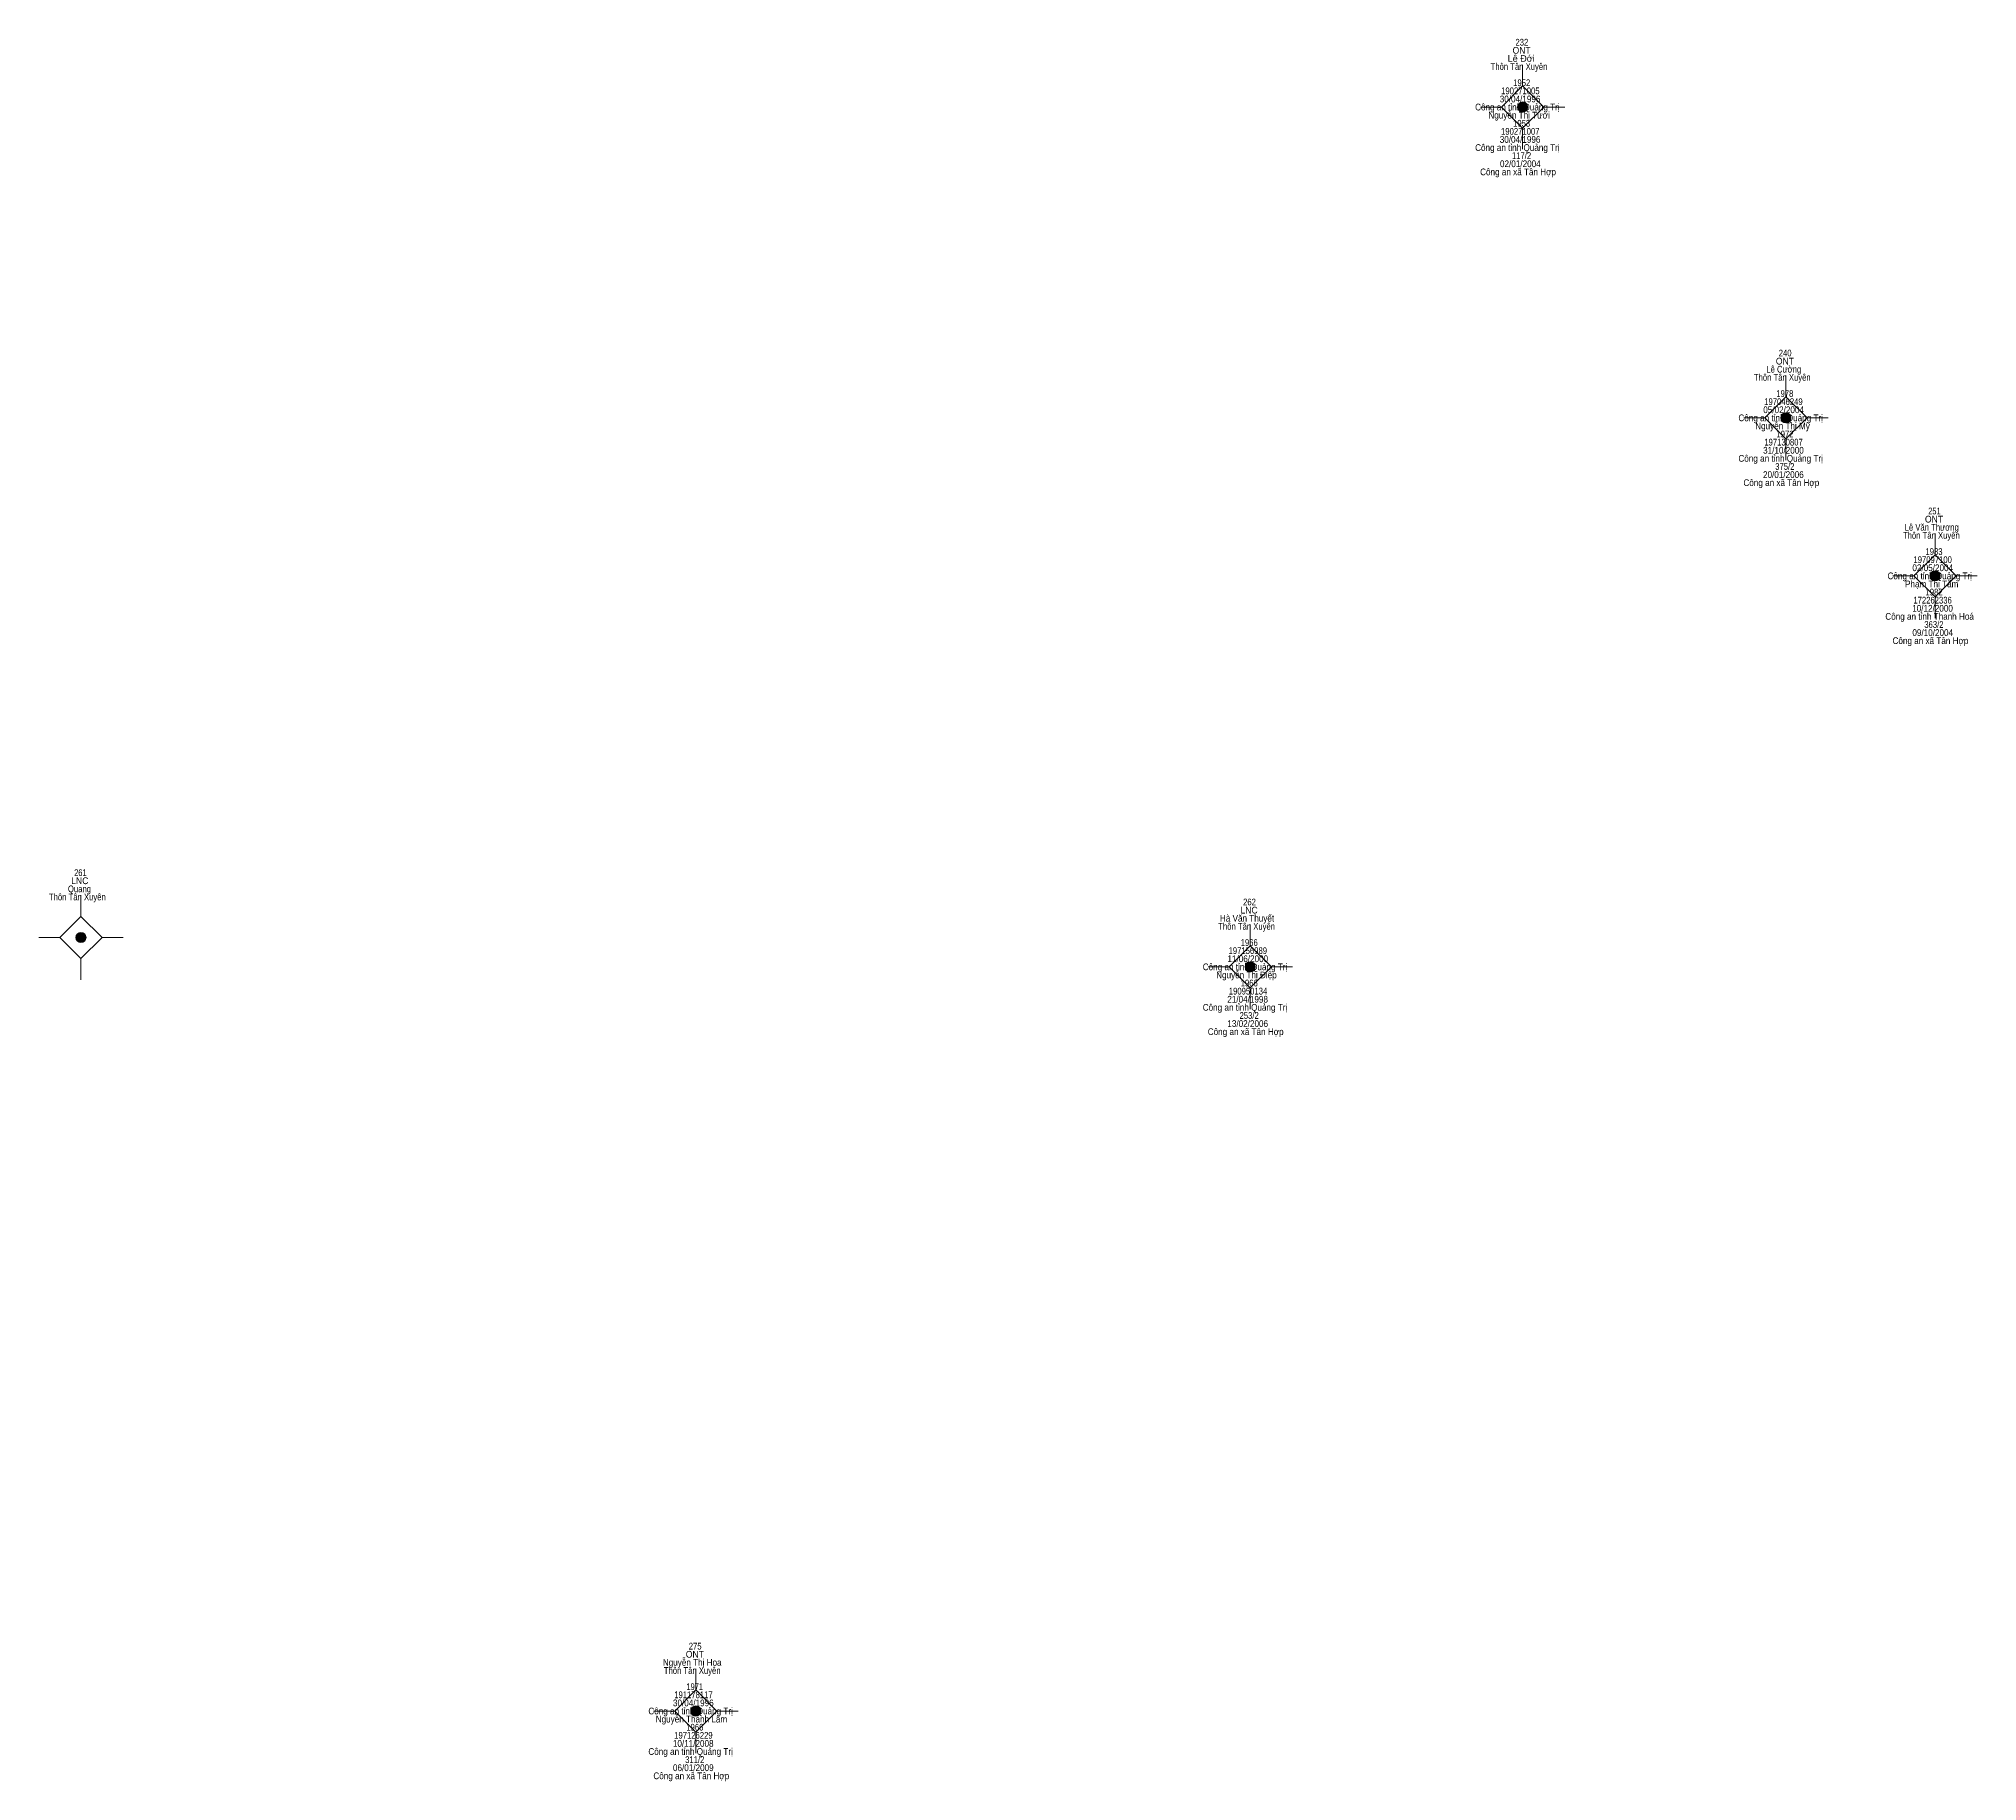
# Model space of a CAD drawing. Header units: metres. Extents: x 550999 to 552168, y 1840994 to 1841978.
# Drawn here: x 551205.2 to 551320, y 1841156.6 to 1841259.8 of the extents above; entities that cross this region are included whole.
import ezdxf
from ezdxf.enums import TextEntityAlignment as Align

# ---------------------------------------------------------------- set-up
doc = ezdxf.new("R2010")
doc.units = ezdxf.units.M
doc.header["$LTSCALE"] = 0.16
doc.layers.add('11', color=7, linetype='Continuous', lineweight=13)
doc.layers.add('15', color=7, linetype='Continuous')

msp = doc.modelspace()

# ---------------------------------------------------------------- hatches: boundary and pattern name
at = {"layer": '11'}
for points in [[(551293.4095, 1841255.75, 1), (551292.8095, 1841255.75, 1)], [(551308.9995, 1841237.34, 1), (551308.3995, 1841237.34, 1)], [(551317.8295, 1841227.98, 1), (551317.2295, 1841227.98, 1)], [(551208.0395, 1841206.56, 1), (551207.4395, 1841206.56, 1)], [(551277.2795, 1841204.82, 1), (551276.6795, 1841204.82, 1)], [(551244.4495, 1841160.74, 1), (551243.8495, 1841160.74, 1)]]:
    msp.add_hatch(color=256, dxfattribs=at).paths.add_polyline_path(points)

# ---------------------------------------------------------------- linework, layer by layer
for p, q in [((551293.11, 1841258.25), (551293.11, 1841257)), ((551291.86, 1841255.75), (551290.61, 1841255.75)), ((551295.61, 1841255.75), (551294.36, 1841255.75)), ((551293.11, 1841254.5), (551293.11, 1841253.25)), ((551308.7, 1841239.84), (551308.7, 1841238.59)), ((551307.45, 1841237.34), (551306.2, 1841237.34)), ((551311.2, 1841237.34), (551309.95, 1841237.34)), ((551308.7, 1841236.09), (551308.7, 1841234.84)), ((551317.53, 1841230.48), (551317.53, 1841229.23)), ((551316.28, 1841227.98), (551315.03, 1841227.98)), ((551320.03, 1841227.98), (551318.78, 1841227.98)), ((551317.53, 1841226.73), (551317.53, 1841225.48)), ((551207.74, 1841209.06), (551207.74, 1841207.81)), ((551206.49, 1841206.56), (551205.24, 1841206.56)), ((551210.24, 1841206.56), (551208.99, 1841206.56)), ((551276.98, 1841207.32), (551276.98, 1841206.07)), ((551207.74, 1841205.31), (551207.74, 1841204.06)), ((551275.73, 1841204.82), (551274.48, 1841204.82)), ((551279.48, 1841204.82), (551278.23, 1841204.82)), ((551276.98, 1841203.57), (551276.98, 1841202.32)), ((551244.15, 1841163.24), (551244.15, 1841161.99)), ((551242.9, 1841160.74), (551241.65, 1841160.74)), ((551246.65, 1841160.74), (551245.4, 1841160.74)), ((551244.15, 1841159.49), (551244.15, 1841158.24))]:
    msp.add_line(p, q, dxfattribs=at)
for points in [[(551293.11, 1841257), (551291.86, 1841255.75), (551293.11, 1841254.5), (551294.36, 1841255.75)], [(551308.7, 1841238.59), (551307.45, 1841237.34), (551308.7, 1841236.09), (551309.95, 1841237.34)], [(551317.53, 1841229.23), (551316.28, 1841227.98), (551317.53, 1841226.73), (551318.78, 1841227.98)], [(551207.74, 1841207.81), (551206.49, 1841206.56), (551207.74, 1841205.31), (551208.99, 1841206.56)], [(551276.98, 1841206.07), (551275.73, 1841204.82), (551276.98, 1841203.57), (551278.23, 1841204.82)], [(551244.15, 1841161.99), (551242.9, 1841160.74), (551244.15, 1841159.49), (551245.4, 1841160.74)]]:
    msp.add_lwpolyline(points, close=True, dxfattribs=at)
for centre in [(551293.1095, 1841255.75), (551308.6995, 1841237.34), (551317.5295, 1841227.98), (551207.7395, 1841206.56), (551276.9795, 1841204.82), (551244.1495, 1841160.74)]:
    msp.add_circle(centre, 0.3, dxfattribs=at)

# ---------------------------------------------------------------- texts
at = {"layer": '15'}
for s, width, p in [('ONT', 0.95, (551293.05, 1841258.91)), ('232', 0.85, (551293.065, 1841259.39)), ('Thôn Tân Xuyên', 0.85, (551292.895, 1841257.95)), ('190271005', 0.85, (551292.975, 1841256.51)), ('1952', 0.85, (551293.055, 1841256.99)), ('Công an tỉnh Quảng Trị', 0.9, (551292.8, 1841255.55)), ('30/04/1996', 0.9, (551292.96, 1841256.03)), ('Nguyễn Thị Tươi', 0.9, (551292.9, 1841255.07)), ('1953', 0.85, (551293.05, 1841254.59)), ('Công an tỉnh Quảng Trị', 0.9, (551292.8, 1841253.15)), ('30/04/1996', 0.9, (551292.96, 1841253.63)), ('190271007', 0.85, (551292.97, 1841254.11)), ('02/01/2004', 0.9, (551292.975, 1841252.19)), ('117/2', 0.85, (551293.045, 1841252.67)), ('Công an xã Tân Hợp', 0.9, (551292.84, 1841251.71)), ('ONT', 0.95, (551308.64, 1841240.5)), ('240', 0.85, (551308.655, 1841240.98)), ('Thôn Tân Xuyên', 0.85, (551308.485, 1841239.54)), ('Lê Cường', 0.85, (551308.575, 1841240.02)), ('197046249', 0.85, (551308.555, 1841238.1)), ('1978', 0.85, (551308.635, 1841238.58)), ('Công an tỉnh Quảng Trị', 0.9, (551308.39, 1841237.14)), ('05/02/2004', 0.9, (551308.565, 1841237.62)), ('Nguyễn Thị Mỹ', 0.9, (551308.5, 1841236.66)), ('1972', 0.85, (551308.645, 1841236.18)), ('Công an tỉnh Quảng Trị', 0.9, (551308.39, 1841234.74)), ('31/10/2000', 0.9, (551308.555, 1841235.22)), ('197130807', 0.85, (551308.56, 1841235.7)), ('20/01/2006', 0.9, (551308.55, 1841233.78)), ('375/2', 0.85, (551308.635, 1841234.26)), ('Công an xã Tân Hợp', 0.9, (551308.43, 1841233.3)), ('251', 0.8, (551317.495, 1841231.62)), ('Thôn Tân Xuyên', 0.85, (551317.315, 1841230.18)), ('Lê Văn Thương', 0.85, (551317.335, 1841230.66)), ('ONT', 0.95, (551317.47, 1841231.14)), ('1983', 0.85, (551317.47, 1841229.22)), ('Công an tỉnh Quảng Trị', 0.9, (551317.22, 1841227.78)), ('02/05/2004', 0.9, (551317.395, 1841228.26)), ('197097100', 0.85, (551317.39, 1841228.74)), ('Phạm Thị Tằm', 0.9, (551317.335, 1841227.3)), ('1982', 0.85, (551317.475, 1841226.82)), ('10/12/2000', 0.9, (551317.385, 1841225.86)), ('172262336', 0.85, (551317.385, 1841226.34)), ('Công an tỉnh Thanh Hoá', 0.9, (551317.21, 1841225.38)), ('09/10/2004', 0.9, (551317.395, 1841224.42)), ('363/2', 0.85, (551317.465, 1841224.9)), ('Công an xã Tân Hợp', 0.9, (551317.26, 1841223.94)), ('LNC', 0.95, (551207.67, 1841209.72)), ('261', 0.8, (551207.705, 1841210.2)), ('Thôn Tân Xuyên', 0.85, (551207.525, 1841208.76)), ('Quang', 0.85, (551207.65, 1841209.24)), ('262', 0.85, (551276.935, 1841208.46)), ('Hà Văn Thuyết', 0.9, (551276.79, 1841207.5)), ('LNC', 0.95, (551276.91, 1841207.98)), ('Thôn Tân Xuyên', 0.85, (551276.765, 1841207.02)), ('1966', 0.85, (551276.92, 1841206.06)), ('11/06/2000', 0.9, (551276.835, 1841205.1)), ('197156989', 0.85, (551276.835, 1841205.58)), ('Công an tỉnh Quảng Trị', 0.9, (551276.67, 1841204.62)), ('Nguyễn Thị Điệp', 0.9, (551276.755, 1841204.14)), ('1966', 0.85, (551276.92, 1841203.66)), ('21/04/1998', 0.9, (551276.825, 1841202.7)), ('190950134', 0.85, (551276.85, 1841203.18)), ('Công an tỉnh Quảng Trị', 0.9, (551276.67, 1841202.22)), ('253/2', 0.85, (551276.915, 1841201.74)), ('Công an xã Tân Hợp', 0.9, (551276.71, 1841200.78)), ('13/02/2006', 0.9, (551276.83, 1841201.26)), ('Nguyễn Thị Hoa', 0.9, (551243.935, 1841163.42)), ('ONT', 0.95, (551244.09, 1841163.9)), ('275', 0.85, (551244.11, 1841164.38)), ('Thôn Tân Xuyên', 0.85, (551243.935, 1841162.94)), ('191178117', 0.85, (551244.01, 1841161.5)), ('1971', 0.8, (551244.085, 1841161.98)), ('Công an tỉnh Quảng Trị', 0.9, (551243.84, 1841160.54)), ('Nguyễn Thanh Lâm', 0.9, (551243.89, 1841160.06)), ('30/04/1996', 0.9, (551244, 1841161.02)), ('197126229', 0.85, (551244.005, 1841159.1)), ('1966', 0.85, (551244.09, 1841159.58)), ('Công an tỉnh Quảng Trị', 0.9, (551243.84, 1841158.14)), ('10/11/2008', 0.9, (551243.995, 1841158.62)), ('Công an xã Tân Hợp', 0.9, (551243.88, 1841156.7)), ('06/01/2009', 0.9, (551244, 1841157.18)), ('311/2', 0.85, (551244.085, 1841157.66))]:
    msp.add_text(s, height=0.4, dxfattribs=dict(at, width=width)).set_placement(p, align=Align.CENTER)
msp.add_text('Lê Đới', height=0.4, dxfattribs=at).set_placement((551293.025, 1841258.43), align=Align.CENTER)

doc.saveas('drawing.dxf')
